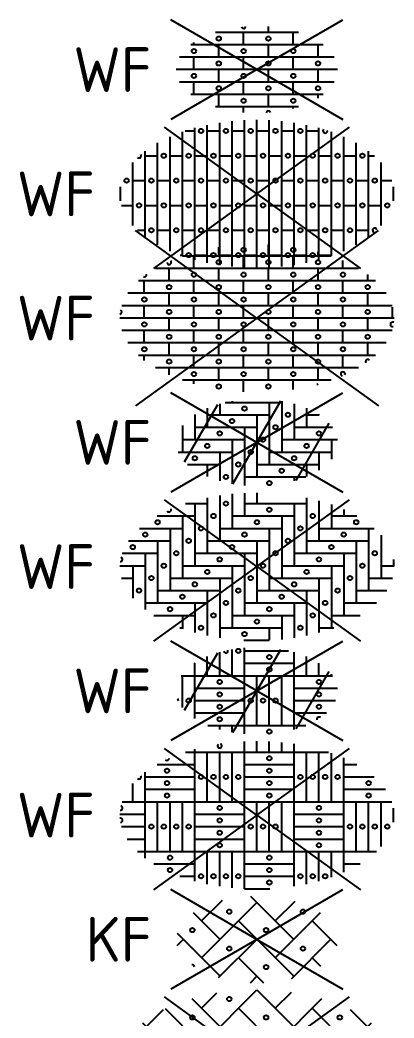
# Model space of a CAD drawing. Header units: metres. Extents: x -1103 to -1052, y 1073 to 2172.
# Drawn here: x -1096.92 to -1081.85, y 1855.42 to 1895.59 of the extents above; entities that cross this region are included whole.
import ezdxf
from ezdxf.enums import TextEntityAlignment as Align

# ---------------------------------------------------------------- set-up
doc = ezdxf.new("R2010")
doc.units = ezdxf.units.M
doc.styles.add('NLCS-ISO', font='NLCS-ISO.ttf')

# ---------------------------------------------------------------- blocks, each defined once
blk = doc.blocks.new('V-SVH-SBS_KEIFORMAAT_KEPER-SO')
for p, q in [((-2.227, 0.742), (0, 2.97)), ((-2.227, 2.227), (-1.609, 2.846)), ((-0.005, 2.975), (1.485, 1.485)), ((0.742, 2.227), (1.394, 2.879)), ((0, 0), (-3.728, 2.684)), ((-2.619, 2.619), (-1.485, 1.485)), ((0, 0), (3.728, 2.684)), ((0.742, 0.742), (2.619, 2.619)), ((-5.197, 0.742), (-3.76, 2.18)), ((-3.696, 2.211), (-1.485, 0)), ((-0.742, 2.227), (1.485, 0)), ((2.227, 2.227), (4.455, 0)), ((3.76, 2.18), (4.455, 1.485)), ((-4.61, 1.64), (-4.455, 1.485)), ((3.712, 0.742), (4.61, 1.64)), ((-5.197, -0.742), (-2.97, 1.485)), ((-2.227, -0.742), (0, 1.485)), ((0.742, -0.742), (2.97, 1.485)), ((-5.298, 0.844), (-4.455, 0)), ((3.712, -0.742), (5.298, 0.844)), ((-3.712, 0.742), (-1.485, -1.485)), ((-0.742, 0.742), (1.485, -1.485)), ((2.227, 0.742), (4.455, -1.485)), ((5.197, 0.742), (5.449, 0.49)), ((-4.61, -1.64), (-2.97, 0)), ((0, 0), (-4.172, -3.003)), ((-2.227, -2.227), (0, 0)), ((0.742, -2.227), (2.97, 0)), ((0, 0), (4.172, -3.003)), ((-5.449, -0.49), (-4.455, -1.485)), ((-3.712, -0.742), (-1.609, -2.846)), ((-0.742, -0.742), (1.394, -2.879)), ((2.227, -0.742), (3.696, -2.211)), ((3.76, -2.18), (5.449, -0.49)), ((5.197, -0.742), (5.298, -0.844)), ((-3.696, -2.211), (-2.97, -1.485)), ((-1.394, -2.879), (0, -1.485)), ((1.609, -2.846), (2.97, -1.485)), ((-0.742, -2.227), (0.005, -2.975)), ((2.227, -2.227), (2.619, -2.619)), ((-0.005, -2.975), (0, -2.97))]:
    blk.add_line(p, q)
for centre in [(-1.114, 2.599), (-2.599, 1.856), (0.371, 1.856), (3.341, 1.856), (4.851, 1.139), (-4.084, 1.114), (-1.114, 1.114), (1.856, 1.114), (-2.599, 0.371), (0.371, 0.371), (3.341, 0.371), (-4.084, -0.371), (-1.114, -0.371), (1.856, -0.371), (4.826, -0.371), (-2.599, -1.114), (0.371, -1.114), (3.341, -1.114), (-4.084, -1.856), (-1.114, -1.856), (1.856, -1.856), (0.371, -2.599)]:
    blk.add_circle(centre, 0.0881)
for centre, start, end in [((-5.568, 0.371), 331.3702, 3.611), ((-2.599, -2.599), 327.2577, 180.6065)]:
    blk.add_arc(centre, 0.0881, start, end)
at = {"style": 'NLCS-ISO'}
blk.add_attdef('FORMAAT', text='', height=1.8, dxfattribs=at).set_placement((-6.525, 0), align=Align.MIDDLE_RIGHT)
blk.add_attdef('KLEUR', text='', height=1.8, dxfattribs=at).set_placement((6.525, 0), align=Align.MIDDLE_LEFT)
at = {"style": 'NLCS-ISO', "flags": 1}
blk.add_attdef('FUNCTIE', text='', height=1.8, dxfattribs=at).set_placement((0, -3.975), align=Align.TOP_CENTER)
blk = doc.blocks.new('V-SVH-SBS_KEIFORMAAT_KEPER_KL-SO')
for p, q in [((0, 0), (-3.464, 2)), ((-0.259, 1.744), (1.485, 0)), ((0, 0), (3.464, 2)), ((-2.227, 0.742), (-1.387, 1.583)), ((-2.227, -0.742), (0, 1.485)), ((0.742, 0.742), (1.541, 1.541)), ((-2.562, 1.077), (-1.485, 0)), ((0.742, -0.742), (2.562, 1.077)), ((-0.742, 0.742), (1.485, -1.485)), ((2.227, 0.742), (3.217, -0.247)), ((0, 0), (-3.464, -2)), ((-3.217, 0.247), (-1.485, -1.485)), ((-3.217, -0.247), (-2.97, 0)), ((-1.541, -1.541), (0, 0)), ((0, 0), (3.464, -2)), ((1.387, -1.583), (2.97, 0)), ((-0.742, -0.742), (0.259, -1.744)), ((2.227, -0.742), (2.562, -1.077)), ((-0.259, -1.744), (0, -1.485))]:
    blk.add_line(p, q)
for centre in [(-1.114, 1.114), (1.856, 1.114), (-2.599, 0.371), (0.371, 0.371), (-1.114, -0.371), (1.856, -0.371), (0.371, -1.114)]:
    blk.add_circle(centre, 0.0881)
blk.add_arc((-2.599, -1.114), 0.0881, 1.5262, 108.8332)
at = {"style": 'NLCS-ISO'}
blk.add_attdef('FORMAAT', text='', height=1.8, dxfattribs=at).set_placement((-4.25, 0), align=Align.MIDDLE_RIGHT)
blk.add_attdef('KLEUR', text='', height=1.8, dxfattribs=at).set_placement((4.25, 0), align=Align.MIDDLE_LEFT)
at = {"style": 'NLCS-ISO', "flags": 1}
blk.add_attdef('FUNCTIE', text='', height=1.8, dxfattribs=at).set_placement((0, -2.75), align=Align.TOP_CENTER)
blk = doc.blocks.new('V-SVH-SBS_WAALFORMAAT_BLOK-SO')
for p, q in [((-0.5, -2.963), (-0.5, 2.963)), ((0, 2.538), (0, 2.975)), ((0.5, 2.538), (0.5, 2.963)), ((1, 2.538), (1, 2.926)), ((1.5, -2.863), (1.5, 2.863)), ((0, 0), (-3.728, 2.684)), ((-2.881, 2.538), (2.881, 2.538)), ((-2.5, -2.653), (-2.5, 2.653)), ((-2, 0.538), (-2, 2.538)), ((-1.5, 0.538), (-1.5, 2.538)), ((-1, 0.538), (-1, 2.538)), ((0, 0), (3.728, 2.684)), ((2, 0.538), (2, 2.538)), ((2.5, 0.538), (2.5, 2.538)), ((3, 0.538), (3, 2.498)), ((-4.024, 2.038), (-2.5, 2.038)), ((-0.5, 2.038), (1.5, 2.038)), ((3.5, -2.302), (3.5, 2.302)), ((3.5, 2.038), (4.024, 2.038)), ((-4.5, -1.726), (-4.5, 1.726)), ((-5, 0.538), (-5, 1.266)), ((-4.5, 1.538), (-2.5, 1.538)), ((-0.5, 1.538), (1.5, 1.538)), ((3.5, 1.538), (4.729, 1.538)), ((-4.5, 1.038), (-2.5, 1.038)), ((-0.5, 1.038), (1.5, 1.038)), ((3.5, 1.038), (5.177, 1.038)), ((-5.434, 0.538), (5.434, 0.538)), ((-4, -1.462), (-4, 0.538)), ((-3.5, -1.462), (-3.5, 0.538)), ((-3, -1.462), (-3, 0.538)), ((0, -1.462), (0, 0.538)), ((0.5, -1.462), (0.5, 0.538)), ((1, -1.462), (1, 0.538)), ((4, -1.462), (4, 0.538)), ((4.5, -1.462), (4.5, 0.538)), ((5, -1.266), (5, 0.538)), ((-5.525, 0.038), (-4.5, 0.038)), ((0, 0), (-4.172, -3.003)), ((-2.5, 0.038), (-0.5, 0.038)), ((1.5, 0.038), (3.5, 0.038)), ((5.5, -0.283), (5.5, 0.283)), ((5.5, 0.038), (5.525, 0.038)), ((0, 0), (4.172, -3.003)), ((-5.458, -0.462), (-4.5, -0.462)), ((-2.5, -0.462), (-0.5, -0.462)), ((1.5, -0.462), (3.5, -0.462)), ((-5.228, -0.962), (-4.5, -0.962)), ((-2.5, -0.962), (-0.5, -0.962)), ((1.5, -0.962), (3.5, -0.962)), ((-4.812, -1.462), (4.812, -1.462)), ((-2, -2.773), (-2, -1.462)), ((-1.5, -2.863), (-1.5, -1.462)), ((-1, -2.926), (-1, -1.462)), ((2, -2.773), (2, -1.462)), ((2.5, -2.653), (2.5, -1.462)), ((3, -2.498), (3, -1.462)), ((-4.154, -1.962), (-2.5, -1.962)), ((-0.5, -1.962), (1.5, -1.962)), ((3.5, -1.962), (4.154, -1.962)), ((-3.103, -2.462), (-2.5, -2.462)), ((-0.5, -2.462), (1.5, -2.462)), ((-0.5, -2.962), (0.525, -2.962))]:
    blk.add_line(p, q)
for centre in [(0.5, 2.288), (-3.62, 1.788), (-2.25, 1.538), (-1.75, 1.538), (-1.25, 1.538), (-0.75, 1.538), (0.5, 1.788), (1.75, 1.538), (2.25, 1.538), (2.75, 1.538), (3.25, 1.538), (-3.62, 1.288), (0.5, 1.288), (4.5, 1.288), (-3.62, 0.788), (0.5, 0.788), (4.5, 0.788), (-1.5, 0.288), (2.5, 0.288), (-4.25, -0.462), (-3.75, -0.462), (-3.25, -0.462), (-2.75, -0.462), (-1.5, -0.212), (-0.25, -0.462), (0.25, -0.462), (0.75, -0.462), (2.5, -0.212), (3.75, -0.462), (4.25, -0.462), (4.75, -0.462), (5.25, -0.462), (-1.5, -0.712), (2.5, -0.712), (-1.5, -1.212), (2.5, -1.212), (-3.5, -1.712), (0.5, -1.712), (-3.5, -2.212), (-2.25, -2.462), (-1.75, -2.462), (-1.25, -2.462), (-0.75, -2.462), (0.5, -2.212), (1.75, -2.462), (2.25, -2.462), (2.75, -2.462), (0.5, -2.712)]:
    blk.add_circle(centre, 0.0881)
for centre, start, end in [((-1.5, 2.788), 131.7872, 65.6242), ((-3.62, 2.288), 230.229, 359.5152), ((-4.75, 1.538), 231.9031, 32.0645), ((-5.5, 0.288), 261.9425, 77.5818), ((-5.5, -0.212), 272.0125, 103.1585)]:
    blk.add_arc(centre, 0.0881, start, end)
at = {"style": 'NLCS-ISO'}
blk.add_attdef('FORMAAT', text='', height=1.8, dxfattribs=at).set_placement((-6.525, 0), align=Align.MIDDLE_RIGHT)
blk.add_attdef('KLEUR', text='', height=1.8, dxfattribs=at).set_placement((6.525, 0), align=Align.MIDDLE_LEFT)
at = {"style": 'NLCS-ISO', "flags": 1}
blk.add_attdef('FUNCTIE', text='', height=1.8, dxfattribs=at).set_placement((0, -3.975), align=Align.TOP_CENTER)
blk = doc.blocks.new('V-SVH-SBS_WAALFORMAAT_BLOK_KL-SO')
for p, q in [((0, 0), (-3.464, 2)), ((-1, 0.61), (-1, 1.665)), ((-0.964, -1.67), (0.965, 1.671)), ((-0.5, -1.729), (-0.5, 1.729)), ((-0.5, 1.61), (1.274, 1.61)), ((0, 0), (3.464, 2)), ((-2.912, -0.777), (-1.581, 1.529)), ((-2, 0.61), (-2, 1.379)), ((-1.5, 0.61), (-1.5, 1.552)), ((1.5, -1.552), (1.5, 1.552)), ((2, 0.61), (2, 1.379)), ((-2.513, 1.11), (-2.5, 1.11)), ((-2.5, -1.118), (-2.5, 1.118)), ((-0.5, 1.11), (1.5, 1.11)), ((2.5, 0.61), (2.5, 1.118)), ((-3.046, 0.61), (3.046, 0.61)), ((-3, -0.673), (-3, 0.61)), ((0, -1.39), (0, 0.61)), ((0.5, -1.39), (0.5, 0.61)), ((1, -1.39), (1, 0.61)), ((1.581, -1.529), (2.912, 0.777)), ((3, 0.61), (3, 0.673)), ((0, 0), (-3.464, -2)), ((-2.5, 0.11), (-0.5, 0.11)), ((0, 0), (3.464, -2)), ((1.5, 0.11), (3.244, 0.11)), ((-2.5, -0.39), (-0.5, -0.39)), ((1.5, -0.39), (3.168, -0.39)), ((-2.5, -0.89), (-0.5, -0.89)), ((1.5, -0.89), (2.798, -0.89)), ((-1.974, -1.39), (1.974, -1.39)), ((-1.5, -1.552), (-1.5, -1.39)), ((-1, -1.665), (-1, -1.39))]:
    blk.add_line(p, q)
for centre in [(-0.75, 1.61), (0.5, 1.36), (0.5, 0.86), (-1.5, 0.36), (2.5, 0.36), (-2.75, -0.39), (-1.5, -0.14), (-0.25, -0.39), (0.25, -0.39), (0.75, -0.39), (2.5, -0.14), (-1.5, -0.64), (2.5, -0.64), (-1.5, -1.14), (0.5, -1.64)]:
    blk.add_circle(centre, 0.0881)
for centre, start, end in [((-1.25, 1.61), 189.7023, 15.6233), ((-3.25, -0.39), 351.7515, 51.1428), ((2.5, -1.14), 45.6629, 199.7745)]:
    blk.add_arc(centre, 0.0881, start, end)
at = {"style": 'NLCS-ISO'}
blk.add_attdef('FORMAAT', text='', height=1.8, dxfattribs=at).set_placement((-4.25, 0), align=Align.MIDDLE_RIGHT)
blk.add_attdef('KLEUR', text='', height=1.8, dxfattribs=at).set_placement((4.25, 0), align=Align.MIDDLE_LEFT)
at = {"style": 'NLCS-ISO', "flags": 1}
blk.add_attdef('FUNCTIE', text='', height=1.8, dxfattribs=at).set_placement((0, -2.75), align=Align.TOP_CENTER)
blk = doc.blocks.new('V-SVH-SBS_WAALFORMAAT_ELLEBOOG-SO')
for p, q in [((-1.5, 2.863), (-1.5, 1.038)), ((-1, 2.926), (-1, 1.538)), ((-0.5, 2.963), (-0.5, 2.038)), ((0, 2.975), (0, 2.538)), ((0, 0), (-3.728, 2.684)), ((-2.881, 2.538), (-2, 2.538)), ((-2.5, 2.538), (-2.5, 0.038)), ((-2, 2.773), (-2, 0.538)), ((-0.5, 2.538), (2, 2.538)), ((0, 0), (3.728, 2.684)), ((1.5, 2.538), (1.5, 0.038)), ((2, 2.773), (2, 0.538)), ((2.5, 2.653), (2.5, 1.038)), ((3, 2.498), (3, 1.538)), ((-4.024, 2.038), (-2.5, 2.038)), ((-3, 2.038), (-3, -0.462)), ((-1, 2.038), (1.5, 2.038)), ((1, 2.038), (1, -0.462)), ((3, 2.038), (4.024, 2.038)), ((3.5, 2.302), (3.5, 2.038)), ((-4.729, 1.538), (-3, 1.538)), ((-3.5, 1.538), (-3.5, -0.962)), ((-1.5, 1.538), (1, 1.538)), ((0.5, 1.538), (0.5, -0.962)), ((2.5, 1.538), (4.729, 1.538)), ((4.5, 1.538), (4.5, -0.962)), ((5, 1.266), (5, -0.462)), ((-5.177, 1.038), (-3.5, 1.038)), ((-4, 1.038), (-4, -1.462)), ((-2, 1.038), (0.5, 1.038)), ((0, 1.038), (0, -1.462)), ((2, 1.038), (4.5, 1.038)), ((4, 1.038), (4, -1.462)), ((-5.434, 0.538), (-4, 0.538)), ((-4.5, 0.538), (-4.5, -1.726)), ((-2.5, 0.538), (0, 0.538)), ((-0.5, 0.538), (-0.5, -1.962)), ((1.5, 0.538), (4, 0.538)), ((3.5, 0.538), (3.5, -1.962)), ((-5.525, 0.038), (-4.5, 0.038)), ((-5, 0.038), (-5, -1.266)), ((0, 0), (-4.172, -3.003)), ((-3, 0.038), (-0.5, 0.038)), ((-1, 0.038), (-1, -2.462)), ((1, 0.038), (3.5, 0.038)), ((3, 0.038), (3, -2.462)), ((5, 0.038), (5.525, 0.038)), ((5.5, 0.283), (5.5, 0.038)), ((0, 0), (4.172, -3.003)), ((-5.458, -0.462), (-5, -0.462)), ((-3.5, -0.462), (-1, -0.462)), ((-1.5, -0.462), (-1.5, -2.863)), ((0.5, -0.462), (3, -0.462)), ((2.5, -0.462), (2.5, -2.653)), ((4.5, -0.462), (5.458, -0.462)), ((-4, -0.962), (-1.5, -0.962)), ((-2, -0.962), (-2, -2.773)), ((0, -0.962), (2.5, -0.962)), ((2, -0.962), (2, -2.773)), ((4, -0.962), (5.228, -0.962)), ((-4.5, -1.462), (-2, -1.462)), ((-2.5, -1.462), (-2.5, -2.653)), ((-0.5, -1.462), (2, -1.462)), ((1.5, -1.462), (1.5, -2.863)), ((3.5, -1.462), (4.812, -1.462)), ((-4.154, -1.962), (-2.5, -1.962)), ((-3, -1.962), (-3, -2.498)), ((-1, -1.962), (1.5, -1.962)), ((1, -1.962), (1, -2.926)), ((3, -1.962), (4.154, -1.962)), ((-3.103, -2.462), (-3, -2.462)), ((-1.5, -2.462), (1, -2.462)), ((0.5, -2.462), (0.5, -2.963)), ((2.5, -2.462), (3.103, -2.462)), ((-0.525, -2.962), (0.5, -2.962)), ((0, -2.962), (0, -2.975))]:
    blk.add_line(p, q)
for centre in [(-1.25, 2.538), (-1.75, 2.038), (0.5, 2.288), (2.25, 2.038), (-4, 1.788), (-2.25, 1.538), (0, 1.788), (1.75, 1.538), (4, 1.788), (-4.5, 1.288), (-0.5, 1.288), (3.5, 1.288), (-5, 0.788), (-2.75, 1.038), (-1, 0.788), (1.25, 1.038), (3, 0.788), (-3.25, 0.538), (0.75, 0.538), (4.75, 0.538), (-3.75, 0.038), (-1.5, 0.288), (0.25, 0.038), (2.5, 0.288), (4.25, 0.038), (-4.25, -0.462), (-2, -0.212), (-0.25, -0.462), (2, -0.212), (3.75, -0.462), (-2.5, -0.712), (1.5, -0.712), (-4.75, -0.962), (-3, -1.212), (-0.75, -0.962), (1, -1.212), (3.25, -0.962), (-1.25, -1.462), (2.75, -1.462), (-3.5, -1.712), (-1.75, -1.962), (0.5, -1.712), (2.25, -1.962), (-2.25, -2.462), (0, -2.212), (1.75, -2.462), (-0.5, -2.712)]:
    blk.add_circle(centre, 0.0881)
for centre, start, end in [((-3.541, 2.288), 207.4927, 20.897), ((-5.5, 0.288), 261.9425, 77.5818)]:
    blk.add_arc(centre, 0.0881, start, end)
at = {"style": 'NLCS-ISO'}
blk.add_attdef('FORMAAT', text='', height=1.8, dxfattribs=at).set_placement((-6.525, 0), align=Align.MIDDLE_RIGHT)
blk.add_attdef('KLEUR', text='', height=1.8, dxfattribs=at).set_placement((6.525, 0), align=Align.MIDDLE_LEFT)
at = {"style": 'NLCS-ISO', "flags": 1}
blk.add_attdef('FUNCTIE', text='', height=1.8, dxfattribs=at).set_placement((0, -3.975), align=Align.TOP_CENTER)
blk = doc.blocks.new('V-SVH-SBS_WAALFORMAAT_ELLEBOOG_KL-SO')
for p, q in [((0, 0), (-3.464, 2)), ((-1.274, 1.61), (1, 1.61)), ((-1, 1.665), (-1, 1.61)), ((-0.965, -1.671), (0.965, 1.671)), ((0, 0), (3.464, 2)), ((0.5, 1.61), (0.5, -0.89)), ((1, 1.665), (1, -0.39)), ((-2.912, -0.777), (-1.581, 1.529)), ((-2, 1.379), (-2, 0.61)), ((-1.5, 1.552), (-1.5, 1.11)), ((1.5, 1.552), (1.5, 0.11)), ((2, 1.379), (2, 0.61)), ((-2.5, 1.118), (-2.5, 0.11)), ((-2, 1.11), (0.5, 1.11)), ((0, 1.11), (0, -1.39)), ((2, 1.11), (2.513, 1.11)), ((2.5, 1.118), (2.5, 1.11)), ((-3, 0.673), (-3, -0.39)), ((-2.5, 0.61), (0, 0.61)), ((-0.5, 0.61), (-0.5, -1.729)), ((1.5, 0.61), (3.046, 0.61)), ((1.581, -1.529), (2.912, 0.777)), ((0, 0), (-3.464, -2)), ((-3, 0.11), (-0.5, 0.11)), ((-1, 0.11), (-1, -1.665)), ((0, 0), (3.464, -2)), ((1, 0.11), (3.244, 0.11)), ((3, 0.11), (3, -0.673)), ((-3.168, -0.39), (-1, -0.39)), ((-1.5, -0.39), (-1.5, -1.552)), ((0.5, -0.39), (3, -0.39)), ((2.5, -0.39), (2.5, -1.118)), ((-2.798, -0.89), (-1.5, -0.89)), ((-2, -0.89), (-2, -1.379)), ((0, -0.89), (2.5, -0.89)), ((2, -0.89), (2, -1.379)), ((-0.5, -1.39), (1.974, -1.39)), ((1.5, -1.39), (1.5, -1.552))]:
    blk.add_line(p, q)
for centre in [(-0.5, 1.36), (-1, 0.86), (1.25, 1.11), (-1.5, 0.36), (0.75, 0.61), (2.5, 0.36), (0.25, 0.11), (-2, -0.14), (-0.25, -0.39), (2, -0.14), (-2.5, -0.64), (-0.75, -0.89), (1.5, -0.64), (1, -1.14), (-1.25, -1.39), (0.5, -1.64)]:
    blk.add_circle(centre, 0.0881)
at = {"style": 'NLCS-ISO'}
blk.add_attdef('FORMAAT', text='', height=1.8, dxfattribs=at).set_placement((-4.25, 0), align=Align.MIDDLE_RIGHT)
blk.add_attdef('KLEUR', text='', height=1.8, dxfattribs=at).set_placement((4.25, 0), align=Align.MIDDLE_LEFT)
at = {"style": 'NLCS-ISO', "flags": 1}
blk.add_attdef('FUNCTIE', text='', height=1.8, dxfattribs=at).set_placement((0, -2.75), align=Align.TOP_CENTER)
blk = doc.blocks.new('V-SVH-SBS_WAALFORMAAT_HALFST-SO')
for p, q in [((0, 0), (-4.895, 3.524)), ((0, 0), (4.895, 3.524)), ((-1.536, 2.5), (-1.536, 2.858)), ((0.464, 2.5), (0.464, 2.964)), ((2.995, 2.5), (-2.995, 2.5)), ((-2.536, 2), (-2.536, 2.5)), ((-0.536, 2), (-0.536, 2.5)), ((1.464, 2), (1.464, 2.5)), ((2.464, 2.5), (2.464, 2.663)), ((3.464, 2), (3.464, 2.317)), ((4.09, 2), (-4.09, 2)), ((-3.536, 1.5), (-3.536, 2)), ((-1.536, 1.5), (-1.536, 2)), ((0.464, 1.5), (0.464, 2)), ((2.464, 1.5), (2.464, 2)), ((4.464, 1.5), (4.464, 1.753)), ((4.771, 1.5), (-4.771, 1.5)), ((-4.536, 1), (-4.536, 1.5)), ((-2.536, 1), (-2.536, 1.5)), ((-0.536, 1), (-0.536, 1.5)), ((1.464, 1), (1.464, 1.5)), ((3.464, 1), (3.464, 1.5)), ((5.204, 1), (-5.204, 1)), ((-3.536, 0.5), (-3.536, 1)), ((-1.536, 0.5), (-1.536, 1)), ((0.464, 0.5), (0.464, 1)), ((2.464, 0.5), (2.464, 1)), ((4.464, 0.5), (4.464, 1)), ((5.446, 0.5), (-5.446, 0.5)), ((-4.536, 0), (-4.536, 0.5)), ((-2.536, 0), (-2.536, 0.5)), ((-0.536, 0), (-0.536, 0.5)), ((1.464, 0), (1.464, 0.5)), ((3.464, 0), (3.464, 0.5)), ((5.464, 0), (5.464, 0.439)), ((5.525, 0), (-5.525, 0)), ((0, 0), (-4.895, -3.524)), ((-3.536, -0.5), (-3.536, 0)), ((-1.536, -0.5), (-1.536, 0)), ((0, 0), (4.895, -3.524)), ((0.464, -0.5), (0.464, 0)), ((2.464, -0.5), (2.464, 0)), ((4.464, -0.5), (4.464, 0)), ((5.446, -0.5), (-5.446, -0.5)), ((-4.536, -1), (-4.536, -0.5)), ((-2.536, -1), (-2.536, -0.5)), ((-0.536, -1), (-0.536, -0.5)), ((1.464, -1), (1.464, -0.5)), ((3.464, -1), (3.464, -0.5)), ((5.204, -1), (-5.204, -1)), ((-3.536, -1.5), (-3.536, -1)), ((-1.536, -1.5), (-1.536, -1)), ((0.464, -1.5), (0.464, -1)), ((2.464, -1.5), (2.464, -1)), ((4.464, -1.5), (4.464, -1)), ((4.771, -1.5), (-4.771, -1.5)), ((-4.536, -1.699), (-4.536, -1.5)), ((-2.536, -2), (-2.536, -1.5)), ((-0.536, -2), (-0.536, -1.5)), ((1.464, -2), (1.464, -1.5)), ((3.464, -2), (3.464, -1.5)), ((4.09, -2), (-4.09, -2)), ((-3.536, -2.286), (-3.536, -2)), ((-1.536, -2.5), (-1.536, -2)), ((0.464, -2.5), (0.464, -2)), ((2.464, -2.5), (2.464, -2)), ((2.995, -2.5), (-2.995, -2.5)), ((-2.536, -2.643), (-2.536, -2.5)), ((-0.536, -2.961), (-0.536, -2.5)), ((1.464, -2.869), (1.464, -2.5))]:
    blk.add_line(p, q)
for centre in [(-0.536, 2.75), (1.464, 2.75), (-1.536, 2.25), (0.464, 2.25), (2.464, 2.25), (-2.536, 1.75), (-0.536, 1.75), (1.464, 1.75), (3.464, 1.75), (-3.536, 1.25), (-1.536, 1.25), (0.464, 1.25), (2.464, 1.25), (4.464, 1.25), (-4.536, 0.75), (-2.536, 0.75), (-0.536, 0.75), (1.464, 0.75), (3.464, 0.75), (-3.536, 0.25), (-1.536, 0.25), (0.464, 0.25), (2.464, 0.25), (4.464, 0.25), (-4.536, -0.25), (-2.536, -0.25), (-0.536, -0.25), (1.464, -0.25), (3.464, -0.25), (-3.536, -0.75), (-1.536, -0.75), (0.464, -0.75), (2.464, -0.75), (4.464, -0.75), (-4.536, -1.25), (-2.536, -1.25), (-0.536, -1.25), (1.464, -1.25), (3.464, -1.25), (-3.536, -1.75), (-1.536, -1.75), (0.464, -1.75), (2.464, -1.75), (-2.536, -2.25), (-0.536, -2.25), (1.464, -2.25), (-1.536, -2.75), (0.464, -2.75)]:
    blk.add_circle(centre, 0.0881)
for centre, start, end in [((-3.536, 2.25), 182.7309, 45.8574), ((-4.536, 1.75), 245.251, 9.3354), ((-5.536, 0.25), 282.4071, 60.1248), ((5.464, -0.25), 54.9153, 286.8447), ((4.464, -1.75), 35.7324, 217.2257), ((3.464, -2.25), 339.4154, 247.953), ((2.464, -2.75), 88.2347, 121.4956)]:
    blk.add_arc(centre, 0.0881, start, end)
at = {"style": 'NLCS-ISO'}
blk.add_attdef('FORMAAT', text='', height=1.8, dxfattribs=at).set_placement((-6.525, 0), align=Align.MIDDLE_RIGHT)
blk.add_attdef('KLEUR', text='', height=1.8, dxfattribs=at).set_placement((6.525, 0), align=Align.MIDDLE_LEFT)
at = {"style": 'NLCS-ISO', "flags": 1}
blk.add_attdef('FUNCTIE', text='', height=1.8, dxfattribs=at).set_placement((0, -3.975), align=Align.TOP_CENTER)
blk = doc.blocks.new('V-SVH-SBS_WAALFORMAAT_HALFST_01-SO')
for p, q in [((-1.5, -2.863), (-1.5, 2.863)), ((-1, -2.926), (-1, 2.926)), ((-0.5, -2.963), (-0.5, 2.963)), ((0, -2.975), (0, 2.975)), ((0.5, -2.963), (0.5, 2.963)), ((1, -2.926), (1, 2.926)), ((1.5, -2.863), (1.5, 2.863)), ((0, 0), (-3.728, 2.684)), ((-3, -2.498), (-3, 2.498)), ((-2.89, 2.536), (-2.5, 2.536)), ((-2.5, -2.653), (-2.5, 2.653)), ((-2, -2.773), (-2, 2.773)), ((-2, 2.536), (-1.5, 2.536)), ((-1, 2.536), (-0.5, 2.536)), ((0, 0), (3.728, 2.684)), ((0, 2.536), (0.5, 2.536)), ((1, 2.536), (1.5, 2.536)), ((2, -2.773), (2, 2.773)), ((2, 2.536), (2.5, 2.536)), ((2.5, -2.653), (2.5, 2.653)), ((3, -2.498), (3, 2.498)), ((-4, -2.052), (-4, 2.052)), ((-3.5, -2.302), (-3.5, 2.302)), ((3.5, -2.302), (3.5, 2.302)), ((4, -2.052), (4, 2.052)), ((-4.5, -1.726), (-4.5, 1.726)), ((4.5, -1.726), (4.5, 1.726)), ((-5, -1.266), (-5, 1.266)), ((-4.5, 1.536), (-4, 1.536)), ((-3.5, 1.536), (-3, 1.536)), ((-2.5, 1.536), (-2, 1.536)), ((-1.5, 1.536), (-1, 1.536)), ((-0.5, 1.536), (0, 1.536)), ((0.5, 1.536), (1, 1.536)), ((1.5, 1.536), (2, 1.536)), ((2.5, 1.536), (3, 1.536)), ((3.5, 1.536), (4, 1.536)), ((4.5, 1.536), (4.732, 1.536)), ((5, -1.266), (5, 1.266)), ((-5, 0.536), (-4.5, 0.536)), ((-4, 0.536), (-3.5, 0.536)), ((-3, 0.536), (-2.5, 0.536)), ((-2, 0.536), (-1.5, 0.536)), ((-1, 0.536), (-0.5, 0.536)), ((0, 0.536), (0.5, 0.536)), ((1, 0.536), (1.5, 0.536)), ((2, 0.536), (2.5, 0.536)), ((3, 0.536), (3.5, 0.536)), ((4, 0.536), (4.5, 0.536)), ((5, 0.536), (5.435, 0.536)), ((-5.5, -0.283), (-5.5, 0.283)), ((0, 0), (-4.172, -3.003)), ((5.5, -0.283), (5.5, 0.283)), ((0, 0), (4.172, -3.003)), ((-5.457, -0.464), (-5, -0.464)), ((-4.5, -0.464), (-4, -0.464)), ((-3.5, -0.464), (-3, -0.464)), ((-2.5, -0.464), (-2, -0.464)), ((-1.5, -0.464), (-1, -0.464)), ((-0.5, -0.464), (0, -0.464)), ((0.5, -0.464), (1, -0.464)), ((1.5, -0.464), (2, -0.464)), ((2.5, -0.464), (3, -0.464)), ((3.5, -0.464), (4, -0.464)), ((4.5, -0.464), (5, -0.464)), ((-4.809, -1.464), (-4.5, -1.464)), ((-4, -1.464), (-3.5, -1.464)), ((-3, -1.464), (-2.5, -1.464)), ((-2, -1.464), (-1.5, -1.464)), ((-1, -1.464), (-0.5, -1.464)), ((0, -1.464), (0.5, -1.464)), ((1, -1.464), (1.5, -1.464)), ((2, -1.464), (2.5, -1.464)), ((3, -1.464), (3.5, -1.464)), ((4, -1.464), (4.5, -1.464)), ((-3.095, -2.464), (-3, -2.464)), ((-2.5, -2.464), (-2, -2.464)), ((-1.5, -2.464), (-1, -2.464)), ((-0.5, -2.464), (0, -2.464)), ((0.5, -2.464), (1, -2.464)), ((1.5, -2.464), (2, -2.464)), ((2.5, -2.464), (3, -2.464))]:
    blk.add_line(p, q)
for centre in [(-2.25, 2.536), (-1.25, 2.536), (-0.25, 2.536), (0.75, 2.536), (1.75, 2.536), (-3.75, 1.536), (-2.75, 1.536), (-1.75, 1.536), (-0.75, 1.536), (0.25, 1.536), (1.25, 1.536), (2.25, 1.536), (3.25, 1.536), (4.25, 1.536), (-5.25, 0.536), (-4.25, 0.536), (-3.25, 0.536), (-2.25, 0.536), (-1.25, 0.536), (-0.25, 0.536), (0.75, 0.536), (1.75, 0.536), (2.75, 0.536), (3.75, 0.536), (4.75, 0.536), (-4.75, -0.464), (-3.75, -0.464), (-2.75, -0.464), (-1.75, -0.464), (-0.75, -0.464), (0.25, -0.464), (1.25, -0.464), (2.25, -0.464), (3.25, -0.464), (4.25, -0.464), (5.25, -0.464), (-4.25, -1.464), (-3.25, -1.464), (-2.25, -1.464), (-1.25, -1.464), (-0.25, -1.464), (0.75, -1.464), (1.75, -1.464), (2.75, -1.464), (3.75, -1.464), (-2.75, -2.464), (-1.75, -2.464), (-0.75, -2.464), (0.25, -2.464), (1.25, -2.464), (2.25, -2.464)]:
    blk.add_circle(centre, 0.0881)
for centre, start, end in [((2.75, 2.536), 133.9983, 11.4564), ((-4.75, 1.536), 230.5245, 33.5088), ((4.75, -1.464), 16.1232, 249.5603)]:
    blk.add_arc(centre, 0.0881, start, end)
at = {"style": 'NLCS-ISO'}
blk.add_attdef('FORMAAT', text='', height=1.8, dxfattribs=at).set_placement((-6.525, 0), align=Align.MIDDLE_RIGHT)
blk.add_attdef('KLEUR', text='', height=1.8, dxfattribs=at).set_placement((6.525, 0), align=Align.MIDDLE_LEFT)
at = {"style": 'NLCS-ISO', "flags": 1}
blk.add_attdef('FUNCTIE', text='', height=1.8, dxfattribs=at).set_placement((0, -3.975), align=Align.TOP_CENTER)
blk = doc.blocks.new('V-SVH-SBS_WAALFORMAAT_HALFST_KL-SO')
for p, q in [((0, 0), (-3.464, 2)), ((0, 0), (3.464, 2)), ((0.464, 1.5), (0.464, 1.732)), ((1.674, 1.5), (-1.674, 1.5)), ((-1.536, 1.5), (-1.536, 1.542)), ((-0.536, 1), (-0.536, 1.5)), ((1.464, 1), (1.464, 1.5)), ((2.667, 1), (-2.667, 1)), ((-2.536, 1), (-2.536, 1.095)), ((-1.536, 0.5), (-1.536, 1)), ((0.464, 0.5), (0.464, 1)), ((2.464, 0.5), (2.464, 1)), ((3.115, 0.5), (-3.115, 0.5)), ((-2.536, 0), (-2.536, 0.5)), ((-0.536, 0), (-0.536, 0.5)), ((1.464, 0), (1.464, 0.5)), ((0, 0), (-3.464, -2)), ((3.25, 0), (-3.25, 0)), ((-1.536, -0.5), (-1.536, 0)), ((0, 0), (3.464, -2)), ((0.464, -0.5), (0.464, 0)), ((2.464, -0.5), (2.464, 0)), ((3.115, -0.5), (-3.115, -0.5)), ((-2.536, -1), (-2.536, -0.5)), ((-0.536, -1), (-0.536, -0.5)), ((1.464, -1), (1.464, -0.5)), ((2.667, -1), (-2.667, -1)), ((-1.536, -1.5), (-1.536, -1)), ((0.464, -1.5), (0.464, -1)), ((2.464, -1.141), (2.464, -1)), ((1.674, -1.5), (-1.674, -1.5)), ((-0.536, -1.726), (-0.536, -1.5)), ((1.464, -1.562), (1.464, -1.5))]:
    blk.add_line(p, q)
for centre in [(-1.536, 1.25), (0.464, 1.25), (-2.536, 0.75), (-0.536, 0.75), (1.464, 0.75), (-1.536, 0.25), (0.464, 0.25), (2.464, 0.25), (-2.536, -0.25), (-0.536, -0.25), (1.464, -0.25), (-1.536, -0.75), (0.464, -0.75), (2.464, -0.75), (-0.536, -1.25), (1.464, -1.25)]:
    blk.add_circle(centre, 0.0881)
for centre, start, end in [((-0.536, 1.75), 201.2196, 349.022), ((0.464, -1.75), 16.5757, 172.2912)]:
    blk.add_arc(centre, 0.0881, start, end)
at = {"style": 'NLCS-ISO'}
blk.add_attdef('FORMAAT', text='', height=1.8, dxfattribs=at).set_placement((-4.25, 0), align=Align.MIDDLE_RIGHT)
blk.add_attdef('KLEUR', text='', height=1.8, dxfattribs=at).set_placement((4.25, 0), align=Align.MIDDLE_LEFT)
at = {"style": 'NLCS-ISO', "flags": 1}
blk.add_attdef('FUNCTIE', text='', height=1.8, dxfattribs=at).set_placement((0, -2.75), align=Align.TOP_CENTER)

msp = doc.modelspace()

# ---------------------------------------------------------------- block references
ref = msp.add_blockref('V-SVH-SBS_WAALFORMAAT_HALFST_KL-SO', (-1087.377, 1893.586))
ref.add_attrib('FORMAAT', 'WF', dxfattribs={"height": 1.8, "style": 'NLCS-ISO'}).set_placement((-1091.627, 1893.586), align=Align.MIDDLE_RIGHT)
ref = msp.add_blockref('V-SVH-SBS_WAALFORMAAT_HALFST_01-SO', (-1087.377, 1888.586))
ref.add_attrib('FORMAAT', 'WF', dxfattribs={"height": 1.8, "style": 'NLCS-ISO'}).set_placement((-1093.902, 1888.586), align=Align.MIDDLE_RIGHT)
ref = msp.add_blockref('V-SVH-SBS_WAALFORMAAT_HALFST-SO', (-1087.377, 1883.586))
ref.add_attrib('FORMAAT', 'WF', dxfattribs={"height": 1.8, "style": 'NLCS-ISO'}).set_placement((-1093.902, 1883.586), align=Align.MIDDLE_RIGHT)
ref = msp.add_blockref('V-SVH-SBS_WAALFORMAAT_ELLEBOOG_KL-SO', (-1087.377, 1878.586))
ref.add_attrib('FORMAAT', 'WF', dxfattribs={"height": 1.8, "style": 'NLCS-ISO'}).set_placement((-1091.627, 1878.586), align=Align.MIDDLE_RIGHT)
ref = msp.add_blockref('V-SVH-SBS_WAALFORMAAT_ELLEBOOG-SO', (-1087.377, 1873.586))
ref.add_attrib('FORMAAT', 'WF', dxfattribs={"height": 1.8, "style": 'NLCS-ISO'}).set_placement((-1093.902, 1873.586), align=Align.MIDDLE_RIGHT)
ref = msp.add_blockref('V-SVH-SBS_WAALFORMAAT_BLOK_KL-SO', (-1087.377, 1868.586))
ref.add_attrib('FORMAAT', 'WF', dxfattribs={"height": 1.8, "style": 'NLCS-ISO'}).set_placement((-1091.627, 1868.586), align=Align.MIDDLE_RIGHT)
ref = msp.add_blockref('V-SVH-SBS_WAALFORMAAT_BLOK-SO', (-1087.377, 1863.586))
ref.add_attrib('FORMAAT', 'WF', dxfattribs={"height": 1.8, "style": 'NLCS-ISO'}).set_placement((-1093.902, 1863.586), align=Align.MIDDLE_RIGHT)
ref = msp.add_blockref('V-SVH-SBS_KEIFORMAAT_KEPER_KL-SO', (-1087.377, 1858.586))
ref.add_attrib('FORMAAT', 'KF', dxfattribs={"height": 1.8, "style": 'NLCS-ISO'}).set_placement((-1091.627, 1858.586), align=Align.MIDDLE_RIGHT)
ref = msp.add_blockref('V-SVH-SBS_KEIFORMAAT_KEPER-SO', (-1087.377, 1853.586))
ref.add_attrib('FORMAAT', 'KF', dxfattribs={"height": 1.8, "style": 'NLCS-ISO'}).set_placement((-1093.902, 1853.586), align=Align.MIDDLE_RIGHT)

doc.saveas('drawing.dxf')
